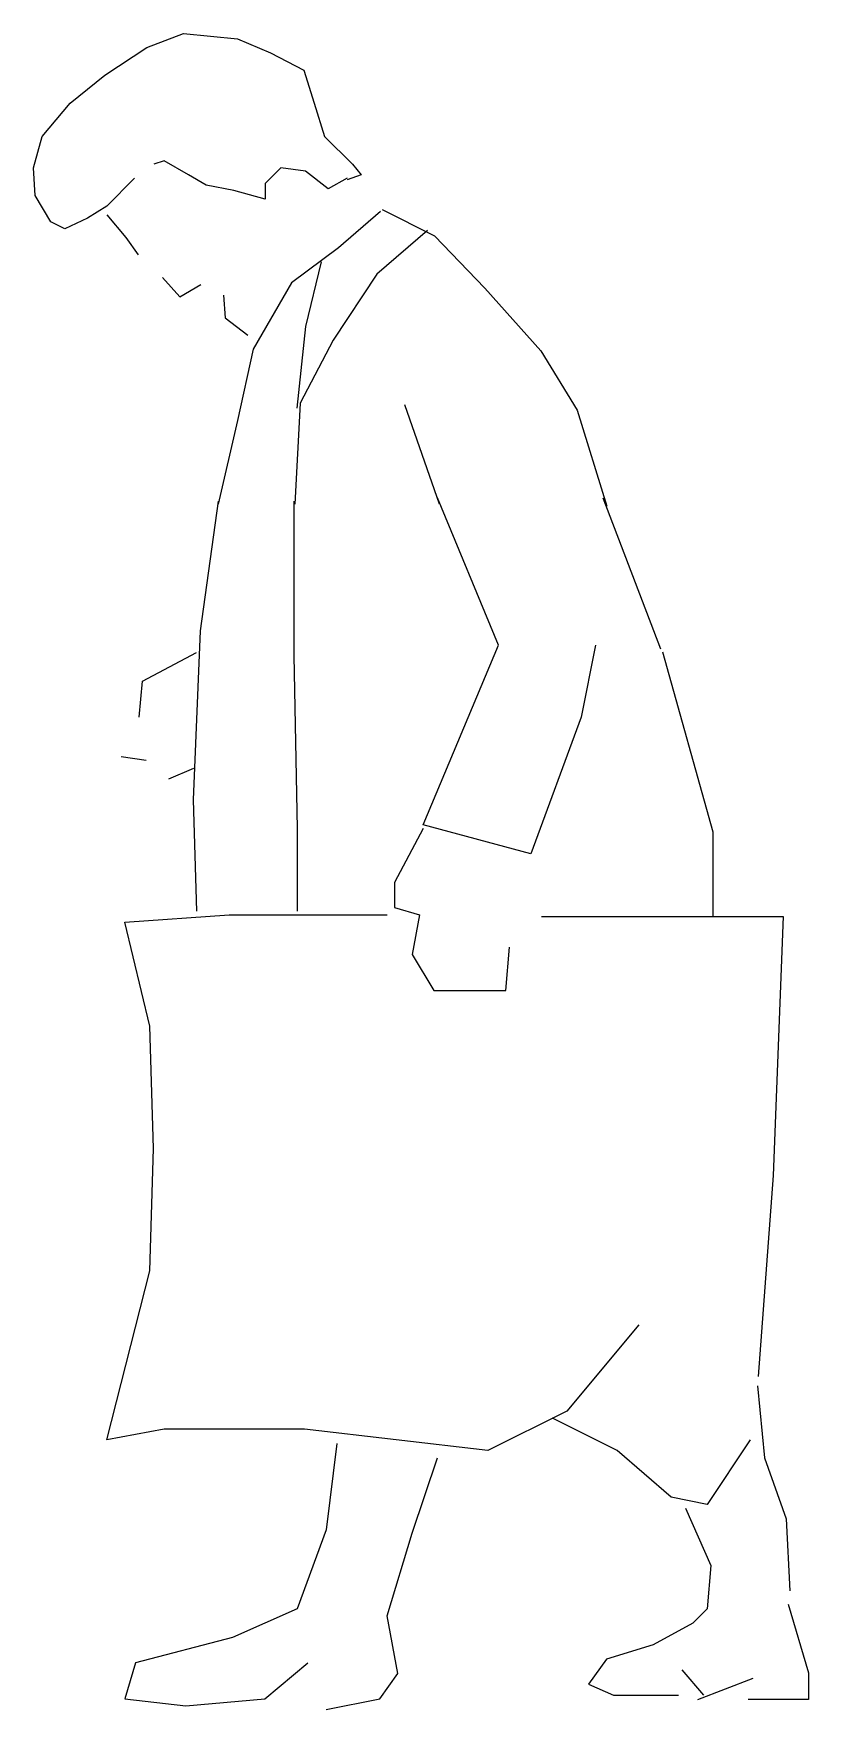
# Model space of a CAD drawing. Extents: x 7506 to 8232, y 2999 to 4569.
import ezdxf

# ---------------------------------------------------------------- set-up
doc = ezdxf.new("R2010")
doc.units = 0
doc.header["$LTSCALE"] = 1270
doc.header["$MEASUREMENT"] = 0
doc.layers.get('0').update_dxf_attribs({"linetype": 'CONTINUOUS'})

msp = doc.modelspace()

# ---------------------------------------------------------------- linework, layer by layer
at = {"linetype": 'CONTINUOUS'}
for p, q in [((7611.8, 4556), (7646.1, 4569.1)), ((7646.1, 4569.1), (7696.7, 4564.2)), ((7572.6, 4529.9), (7611.8, 4556)), ((7696.7, 4564.2), (7727.7, 4551.1)), ((7727.7, 4551.1), (7758.8, 4534.8)), ((7539.9, 4503.7), (7572.6, 4529.9)), ((7758.8, 4534.8), (7768.6, 4503.7)), ((7513.8, 4472.7), (7539.9, 4503.7)), ((7768.6, 4503.7), (7778.4, 4472.7)), ((7505.6, 4443.3), (7513.8, 4472.7)), ((7778.4, 4472.7), (7804.5, 4446.6)), ((7507.3, 4417.2), (7505.6, 4443.3)), ((7628.1, 4449.9), (7618.3, 4446.6)), ((7651, 4436.8), (7628.1, 4449.9)), ((7737.5, 4443.3), (7722.8, 4428.6)), ((7760.4, 4440.1), (7737.5, 4443.3)), ((7804.5, 4446.6), (7812.7, 4436.8)), ((7600.4, 4433.5), (7574.2, 4407.4)), ((7667.3, 4427), (7651, 4436.8)), ((7693.4, 4422.1), (7667.3, 4427)), ((7722.8, 4428.6), (7722.8, 4413.9)), ((7781.6, 4423.7), (7760.4, 4440.1)), ((7799.6, 4433.5), (7781.6, 4423.7)), ((7812.7, 4436.8), (7799.6, 4431.9)), ((7522, 4392.7), (7507.3, 4417.2)), ((7722.8, 4413.9), (7693.4, 4422.1)), ((7556.3, 4396), (7535, 4386.2)), ((7574.2, 4407.4), (7556.3, 4396)), ((7574.2, 4399.2), (7592.2, 4378)), ((7830.6, 4402.5), (7791.4, 4368.2)), ((7832.3, 4404.1), (7881.2, 4379.6)), ((7535, 4386.2), (7522, 4392.7)), ((7874.7, 4384.5), (7827.4, 4343.7)), ((7592.2, 4378), (7603.6, 4361.7)), ((7791.4, 4368.2), (7747.3, 4335.5)), ((7881.2, 4379.6), (7928.6, 4330.6)), ((7775.1, 4355.1), (7760.4, 4294.7)), ((7626.5, 4340.4), (7642.8, 4322.5)), ((7642.8, 4322.5), (7662.4, 4333.9)), ((7747.3, 4335.5), (7711.4, 4273.5)), ((7827.4, 4343.7), (7786.5, 4281.7)), ((7683.6, 4324.1), (7685.3, 4302.9)), ((7928.6, 4330.6), (7980.9, 4271.9)), ((7685.3, 4302.9), (7706.5, 4286.6)), ((7760.4, 4294.7), (7752.2, 4218)), ((7711.4, 4273.5), (7696.7, 4206.5)), ((7786.5, 4281.7), (7755.5, 4222.9)), ((7980.9, 4271.9), (8015.1, 4216.3)), ((7755.5, 4222.9), (7750.6, 4128.2)), ((7886.1, 4128.2), (7853.5, 4221.2)), ((8015.1, 4216.3), (8042.9, 4126.5)), ((7696.7, 4206.5), (7678.7, 4128.2)), ((7678.6, 4130.9), (7661.8, 4009.7)), ((7749.4, 4130.9), (7749.4, 3986.1)), ((7941.4, 3996.2), (7884.1, 4134.3)), ((8039, 4134.3), (8092.9, 3992.8)), ((7661.8, 4009.7), (7655.1, 3851.4)), ((7607.9, 3962.5), (7658.4, 3989.4)), ((7870.6, 3827.8), (7941.4, 3996.2)), ((8032.3, 3996.2), (8018.8, 3928.8)), ((8094.8, 3989.8), (8142, 3821.4)), ((7749.4, 3986.1), (7752.7, 3824.4)), ((7604.5, 3928.8), (7607.9, 3962.5)), ((8018.8, 3928.8), (7971.7, 3800.8)), ((7587.7, 3891.8), (7611.3, 3888.4)), ((7632.4, 3870.9), (7656, 3880.8)), ((7655.1, 3851.4), (7658.4, 3746.9)), ((7752.7, 3824.4), (7752.7, 3746.9)), ((7870.6, 3824.4), (7843.7, 3773.9)), ((7971.7, 3800.8), (7870.6, 3827.8)), ((8142, 3821.4), (8142, 3742.1)), ((7843.7, 3773.9), (7843.7, 3750.3)), ((7591.1, 3736.8), (7688.8, 3743.6)), ((7614.7, 3639.2), (7591.1, 3736.8)), ((7688.8, 3743.6), (7836.9, 3743.6)), ((7843.7, 3750.3), (7867.3, 3743.6)), ((7867.3, 3743.6), (7860.5, 3706.5)), ((7981.6, 3742.1), (8208.1, 3742.1)), ((8208.1, 3742.1), (8198.6, 3499.3)), ((7860.5, 3706.5), (7880.7, 3672.8)), ((7948.1, 3672.8), (7951.5, 3713.3)), ((7880.7, 3672.8), (7948.1, 3672.8)), ((7618, 3524.7), (7614.7, 3639.2)), ((7614.7, 3410.1), (7618, 3524.7)), ((8198.6, 3499.3), (8184.5, 3311)), ((7574.2, 3251.8), (7614.7, 3410.1)), ((8072.7, 3359.6), (8005.3, 3278.8)), ((8183.9, 3302.4), (8190.6, 3235)), ((8005.3, 3278.8), (7931.3, 3241.7)), ((8052.5, 3241.7), (7991.9, 3272)), ((7628.1, 3261.9), (7574.2, 3251.8)), ((7759.5, 3261.9), (7628.1, 3261.9)), ((7931.3, 3241.7), (7759.5, 3261.9)), ((8177.1, 3251.8), (8136.7, 3191.2)), ((7789.8, 3248.5), (7779.7, 3167.6)), ((7860.5, 3164.3), (7884.1, 3235)), ((8103, 3198), (8052.5, 3241.7)), ((8190.6, 3235), (8210.8, 3177.7)), ((8136.7, 3191.2), (8103, 3198)), ((8116.5, 3187.8), (8140.1, 3134)), ((8210.8, 3177.7), (8214.2, 3110.4)), ((7779.7, 3167.6), (7752.7, 3093.5)), ((7836.9, 3086.8), (7860.5, 3164.3)), ((8140.1, 3134), (8136.7, 3093.5)), ((7752.7, 3093.5), (7692.1, 3066.6)), ((8136.7, 3093.5), (8123.2, 3080.1)), ((8212.8, 3097.9), (8231.7, 3033.5)), ((7847, 3032.9), (7836.9, 3086.8)), ((8123.2, 3080.1), (8086.2, 3059.9)), ((7692.1, 3066.6), (7601.2, 3043)), ((8042.4, 3046.4), (8025.6, 3022.8)), ((8086.2, 3059.9), (8042.4, 3046.4)), ((7601.2, 3043), (7591.1, 3009.3)), ((7722.4, 3009.3), (7762.8, 3043)), ((7830.2, 3009.3), (7847, 3032.9)), ((8113.1, 3036.3), (8133.3, 3012.7)), ((8231.7, 3033.5), (8231.7, 3008.7)), ((8025.6, 3022.8), (8049.1, 3012.7)), ((8127.9, 3008.7), (8179.8, 3028.5)), ((7591.1, 3009.3), (7648.3, 3002.6)), ((7648.3, 3002.6), (7722.4, 3009.3)), ((7779.7, 2999.2), (7830.2, 3009.3)), ((8049.1, 3012.7), (8109.8, 3012.7)), ((8231.7, 3008.7), (8175.1, 3008.7))]:
    msp.add_line(p, q, dxfattribs=at)

doc.saveas('drawing.dxf')
